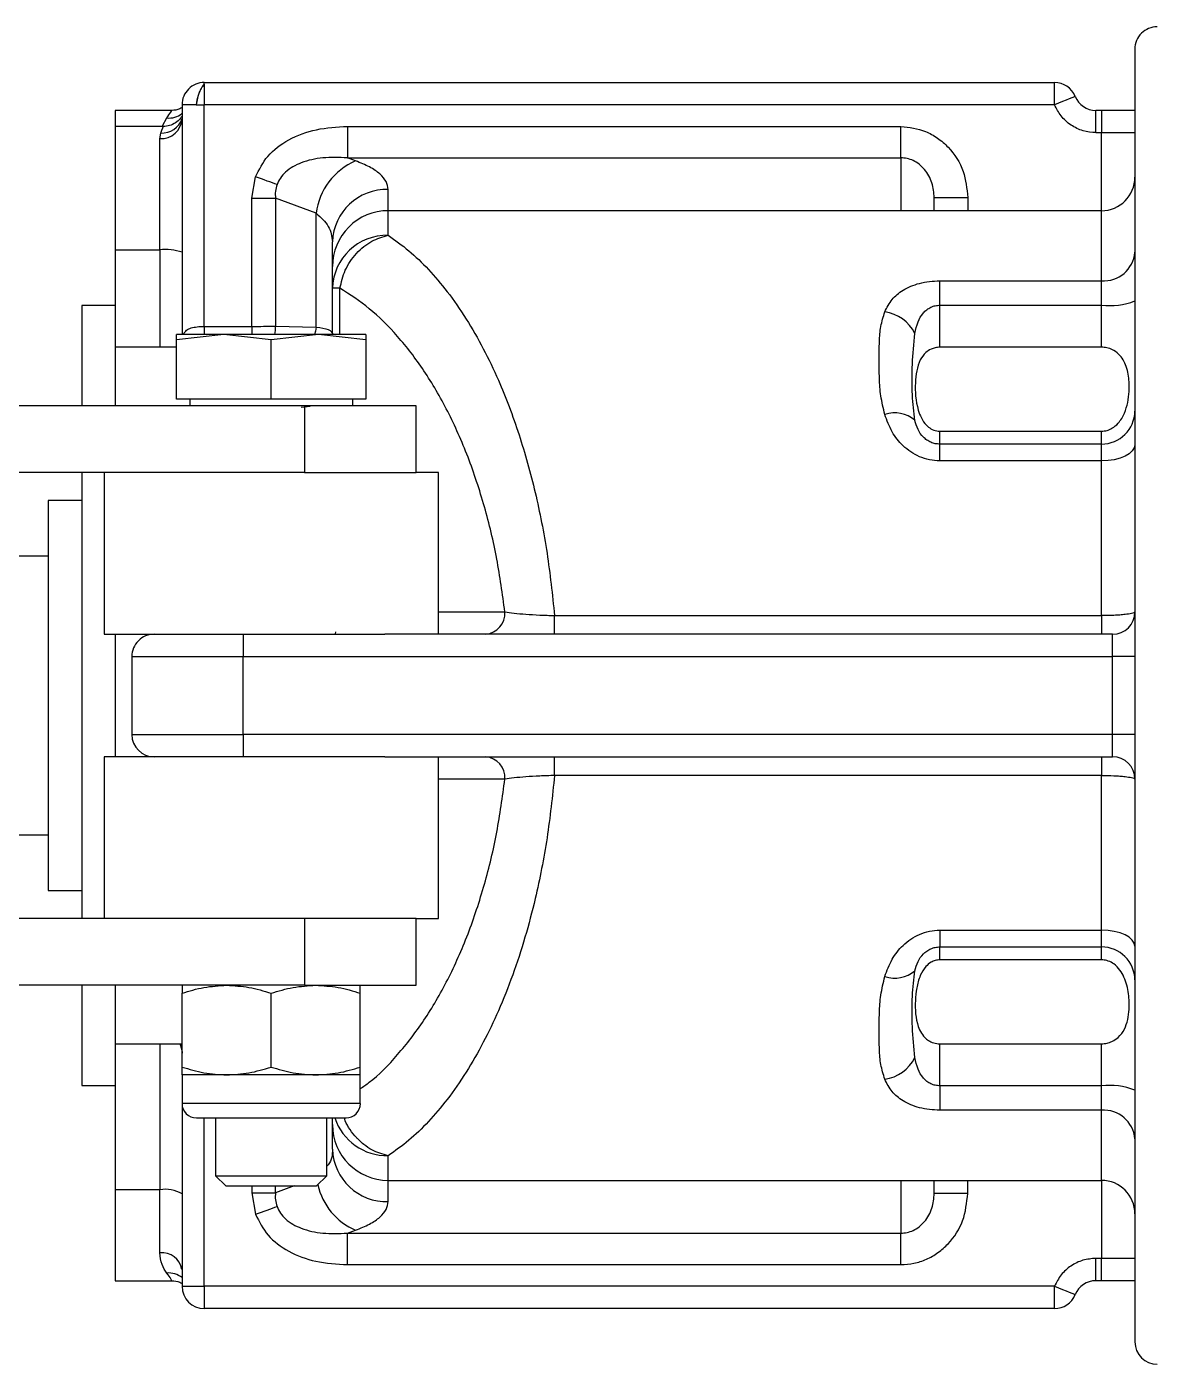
# Model space of a CAD drawing. Header units: centimetres. Extents: x 470464 to 524273, y 49611 to 59074.
# Drawn here: x 488057.96 to 488068.1, y 52966.56 to 52978.56 of the extents above; entities that cross this region are included whole.
import ezdxf

# ---------------------------------------------------------------- set-up
doc = ezdxf.new("R2010")
doc.units = ezdxf.units.CM
doc.header["$MEASUREMENT"] = 0
doc.layers.add('vinç', color=7, linetype='Continuous')

# ---------------------------------------------------------------- blocks, each defined once
blk = doc.blocks.new('ytrbnjytrbtrbrervrer')
at = {"color": 2, "linetype": 'Continuous', "lineweight": 25}
for p, q in [((429414.061, 71738.641), (429414.061, 71738.941)), ((429418.761, 71738.941), (429418.761, 71738.741)), ((429419.461, 71738.941), (429419.461, 71738.741)), ((429424.161, 71738.941), (429424.161, 71738.641)), ((429413.861, 71738.641), (429413.861, 71738.591)), ((429413.861, 71738.641), (429414.061, 71738.641)), ((429414.761, 71738.641), (429414.061, 71738.641)), ((429414.061, 71738.591), (429414.061, 71738.641)), ((429414.761, 71738.641), (429414.761, 71732.241)), ((429415.391, 71738.641), (429414.761, 71738.641)), ((429415.391, 71737.191), (429415.391, 71738.641)), ((429415.609, 71738.641), (429415.391, 71738.641)), ((429415.986, 71738.641), (429415.609, 71738.641)), ((429415.609, 71737.191), (429415.609, 71738.641)), ((429415.986, 71738.641), (429415.986, 71737.191)), ((429416.855, 71738.641), (429416.739, 71738.641)), ((429416.739, 71737.191), (429416.739, 71738.641)), ((429417.006, 71738.641), (429416.855, 71738.641)), ((429416.855, 71738.641), (429416.855, 71737.191)), ((429418.394, 71738.641), (429417.006, 71738.641)), ((429417.006, 71738.641), (429417.006, 71737.191)), ((429418.394, 71738.641), (429418.561, 71738.641)), ((429418.394, 71733.734), (429418.394, 71738.641)), ((429418.761, 71738.741), (429418.561, 71738.741)), ((429418.561, 71738.741), (429418.561, 71732.211)), ((429419.461, 71738.741), (429418.761, 71738.741)), ((429418.761, 71730.941), (429418.761, 71738.741)), ((429419.661, 71738.741), (429419.461, 71738.741)), ((429419.461, 71738.741), (429419.461, 71730.941)), ((429419.661, 71732.211), (429419.661, 71738.741)), ((429419.661, 71738.641), (429419.828, 71738.641)), ((429421.216, 71738.641), (429419.828, 71738.641)), ((429419.828, 71738.641), (429419.828, 71733.734)), ((429421.216, 71737.191), (429421.216, 71738.641)), ((429421.367, 71738.641), (429421.216, 71738.641)), ((429421.367, 71737.191), (429421.367, 71738.641)), ((429421.483, 71738.641), (429421.367, 71738.641)), ((429421.483, 71738.641), (429421.483, 71737.191)), ((429422.613, 71738.641), (429422.236, 71738.641)), ((429422.236, 71737.191), (429422.236, 71738.641)), ((429422.831, 71738.641), (429422.613, 71738.641)), ((429422.613, 71738.641), (429422.613, 71737.191)), ((429422.831, 71738.641), (429422.831, 71737.191)), ((429423.461, 71738.641), (429422.831, 71738.641)), ((429423.461, 71738.641), (429424.161, 71738.641)), ((429423.461, 71732.241), (429423.461, 71738.641)), ((429424.361, 71738.641), (429424.161, 71738.641)), ((429424.161, 71738.641), (429424.161, 71738.591)), ((429424.361, 71738.641), (429424.361, 71738.591)), ((429414.061, 71738.591), (429413.861, 71738.591)), ((429424.361, 71738.591), (429424.161, 71738.591)), ((429413.811, 71738.22), (429413.611, 71738.22)), ((429413.611, 71730.591), (429413.611, 71738.22)), ((429413.811, 71738.22), (429413.811, 71730.591)), ((429424.611, 71738.22), (429424.411, 71738.22)), ((429424.411, 71738.22), (429424.411, 71730.591)), ((429424.611, 71738.22), (429424.611, 71730.591)), ((429414.643, 71737.441), (429414.761, 71737.441)), ((429414.643, 71737.141), (429414.643, 71737.441)), ((429423.578, 71737.441), (429423.461, 71737.441)), ((429423.578, 71737.441), (429423.578, 71737.141)), ((429414.761, 71737.141), (429414.643, 71737.141)), ((429415.609, 71737.191), (429415.391, 71737.191)), ((429415.986, 71737.191), (429415.609, 71737.191)), ((429416.855, 71737.191), (429416.739, 71737.191)), ((429417.006, 71737.191), (429416.855, 71737.191)), ((429421.216, 71737.191), (429421.367, 71737.191)), ((429421.483, 71737.191), (429421.367, 71737.191)), ((429422.613, 71737.191), (429422.236, 71737.191)), ((429422.613, 71737.191), (429422.831, 71737.191)), ((429423.578, 71737.141), (429423.461, 71737.141)), ((429414.287, 71736.841), (429414.005, 71736.841)), ((429414.005, 71731.875), (429414.005, 71736.841)), ((429414.287, 71736.841), (429414.761, 71736.841)), ((429414.287, 71731.875), (429414.287, 71736.841)), ((429423.461, 71736.841), (429423.935, 71736.841)), ((429423.935, 71731.875), (429423.935, 71736.841)), ((429424.217, 71736.841), (429423.935, 71736.841)), ((429424.217, 71731.875), (429424.217, 71736.841)), ((429418.561, 71733.734), (429418.394, 71733.734)), ((429419.828, 71733.734), (429419.661, 71733.734)), ((429418.361, 71732.691), (429418.361, 71733.288)), ((429419.861, 71733.288), (429419.861, 71732.691)), ((429418.561, 71732.691), (429417.111, 71732.691)), ((429417.111, 71732.691), (429417.111, 71732.491)), ((429421.111, 71732.691), (429419.661, 71732.691)), ((429421.111, 71732.491), (429421.111, 71732.691)), ((429417.111, 71732.491), (429416.511, 71732.491)), ((429416.511, 71732.491), (429416.511, 71731.491)), ((429417.111, 71731.491), (429417.111, 71732.491)), ((429421.711, 71732.491), (429421.111, 71732.491)), ((429421.111, 71732.491), (429421.111, 71731.491)), ((429421.711, 71731.491), (429421.711, 71732.491)), ((429414.761, 71732.241), (429414.571, 71732.241)), ((429414.982, 71732.241), (429414.761, 71732.241)), ((429418.561, 71729.691), (429418.561, 71732.211)), ((429419.661, 71732.211), (429419.661, 71729.691)), ((429423.461, 71732.241), (429423.24, 71732.241)), ((429423.651, 71732.241), (429423.461, 71732.241)), ((429415.919, 71732.041), (429415.871, 71731.616)), ((429415.871, 71732.041), (429415.919, 71732.041)), ((429415.871, 71732.041), (429415.871, 71731.616)), ((429415.919, 71732.041), (429416.451, 71732.041)), ((429416.451, 71732.041), (429416.451, 71731.191)), ((429414.314, 71731.948), (429414.287, 71731.875)), ((429416.511, 71731.923), (429416.451, 71731.923)), ((429422.444, 71731.991), (429421.782, 71731.991)), ((429422.772, 71731.991), (429422.515, 71731.991)), ((429422.515, 71731.991), (429422.515, 71731.591)), ((429422.772, 71731.991), (429422.772, 71730.391)), ((429423.935, 71731.875), (429423.908, 71731.948)), ((429414.005, 71731.875), (429414.287, 71731.875)), ((429415.871, 71731.808), (429415.457, 71731.808)), ((429415.457, 71731.808), (429415.457, 71731.741)), ((429422.901, 71730.52), (429422.901, 71731.863)), ((429424.217, 71731.875), (429423.935, 71731.875)), ((429415.261, 71731.741), (429415.041, 71731.741)), ((429415.871, 71731.741), (429415.457, 71731.741)), ((429415.864, 71731.741), (429415.871, 71731.741)), ((429418.556, 71731.769), (429418.539, 71731.772)), ((429423.419, 71731.691), (429422.901, 71731.691)), ((429423.181, 71731.741), (429422.961, 71731.741)), ((429423.511, 71731.599), (429423.419, 71731.691)), ((429423.419, 71730.691), (429423.419, 71731.691)), ((429414.784, 71731.595), (429414.65, 71731.229)), ((429415.805, 71731.595), (429414.784, 71731.595)), ((429415.796, 71731.229), (429415.805, 71731.595)), ((429415.871, 71731.616), (429415.919, 71731.191)), ((429415.871, 71731.616), (429415.871, 71730.766)), ((429422.515, 71731.591), (429422.515, 71730.791)), ((429423.511, 71730.783), (429423.511, 71731.599)), ((429416.511, 71731.491), (429416.511, 71717.491)), ((429416.511, 71731.491), (429417.111, 71731.491)), ((429416.524, 71731.46), (429416.516, 71731.541)), ((429417.111, 71731.491), (429417.111, 71717.491)), ((429421.111, 71731.491), (429421.111, 71717.491)), ((429421.111, 71731.491), (429421.711, 71731.491)), ((429421.711, 71731.491), (429421.711, 71717.491)), ((429423.511, 71731.396), (429423.572, 71731.229)), ((429414.65, 71731.229), (429415.796, 71731.229)), ((429414.65, 71731.017), (429414.65, 71731.229)), ((429423.572, 71731.229), (429423.511, 71731.229)), ((429423.572, 71731.017), (429423.572, 71731.229)), ((429415.919, 71731.191), (429415.871, 71730.766)), ((429416.451, 71731.191), (429415.919, 71731.191)), ((429416.451, 71731.191), (429416.451, 71730.341)), ((429422.444, 71731.191), (429421.782, 71731.191)), ((429414.65, 71731.017), (429414.457, 71731.051)), ((429415.8, 71731.017), (429414.65, 71731.017)), ((429415.8, 71731.017), (429415.871, 71731.017)), ((429415.8, 71730.591), (429415.8, 71731.017)), ((429423.511, 71731.017), (429423.572, 71731.017)), ((429423.572, 71731.017), (429423.765, 71731.051)), ((429418.561, 71730.941), (429418.761, 71730.941)), ((429418.761, 71729.941), (429418.761, 71730.941)), ((429419.461, 71730.941), (429418.761, 71730.941)), ((429419.461, 71729.941), (429419.461, 71730.941)), ((429419.461, 71730.941), (429419.661, 71730.941)), ((429415.871, 71730.766), (429415.919, 71730.341)), ((429415.871, 71730.766), (429415.871, 71730.341)), ((429422.515, 71730.791), (429422.515, 71730.391)), ((429423.419, 71730.691), (429423.511, 71730.783)), ((429422.901, 71730.691), (429423.419, 71730.691)), ((429413.626, 71730.591), (429413.611, 71730.591)), ((429413.626, 71730.591), (429413.811, 71730.591)), ((429413.811, 71730.518), (429413.811, 71730.591)), ((429415.8, 71730.591), (429413.811, 71730.591)), ((429413.811, 71730.518), (429413.811, 71730.391)), ((429415.8, 71730.591), (429415.871, 71730.591)), ((429424.411, 71730.591), (429422.901, 71730.591)), ((429424.411, 71730.591), (429424.611, 71730.591)), ((429424.411, 71730.391), (429424.411, 71730.591)), ((429413.811, 71730.391), (429415.871, 71730.391)), ((429415.871, 71730.406), (429415.867, 71730.406)), ((429416.451, 71730.46), (429416.511, 71730.46)), ((429422.444, 71730.391), (429421.782, 71730.391)), ((429422.236, 71729.791), (429422.236, 71730.391)), ((429422.515, 71730.391), (429422.772, 71730.391)), ((429422.532, 71730.391), (429424.411, 71730.391)), ((429413.861, 71730.3), (429413.861, 71729.791)), ((429414.001, 71730.217), (429413.929, 71730.256)), ((429415.919, 71730.341), (429415.871, 71730.341)), ((429416.451, 71730.341), (429415.919, 71730.341)), ((429415.986, 71730.341), (429415.986, 71729.791)), ((429424.361, 71729.791), (429424.361, 71730.3)), ((429414.006, 71730.223), (429414.006, 71729.791)), ((429414.115, 71730.191), (429414.065, 71730.2)), ((429415.112, 71730.191), (429414.115, 71730.191)), ((429415.112, 71730.191), (429415.986, 71730.191)), ((429415.112, 71729.791), (429415.112, 71730.191)), ((429422.236, 71730.191), (429423.545, 71730.191)), ((429423.545, 71730.191), (429423.545, 71729.791)), ((429424.111, 71730.191), (429423.545, 71730.191)), ((429418.761, 71729.941), (429419.461, 71729.941)), ((429413.861, 71729.791), (429414.006, 71729.791)), ((429414.006, 71729.791), (429415.112, 71729.791)), ((429415.112, 71729.791), (429415.986, 71729.791)), ((429415.611, 71729.791), (429415.611, 71729.491)), ((429415.986, 71729.791), (429416.511, 71729.791)), ((429418.561, 71729.791), (429419.661, 71729.791)), ((429421.711, 71729.791), (429422.236, 71729.791)), ((429422.236, 71729.791), (429423.545, 71729.791)), ((429422.611, 71729.491), (429422.611, 71729.791)), ((429423.545, 71729.791), (429424.361, 71729.791)), ((429417.111, 71729.691), (429418.561, 71729.691)), ((429419.661, 71729.691), (429421.111, 71729.691)), ((429415.611, 71729.491), (429416.511, 71729.491)), ((429417.111, 71729.491), (429421.111, 71729.491)), ((429417.361, 71729.491), (429417.361, 71729.191)), ((429420.861, 71729.191), (429420.861, 71729.491)), ((429421.711, 71729.491), (429422.611, 71729.491)), ((429417.361, 71729.191), (429420.861, 71729.191)), ((429417.861, 71729.191), (429417.861, 71727.891)), ((429420.361, 71727.891), (429420.361, 71729.191))]:
    blk.add_line(p, q, dxfattribs=at)
at = {"color": 2, "linetype": 'Continuous', "lineweight": 25, "flags": 128}
for points in [[(429416.861, 71738.941), (429416.889, 71738.936), (429416.916, 71738.918), (429416.942, 71738.891), (429416.964, 71738.853), (429416.982, 71738.808), (429416.995, 71738.756), (429417.003, 71738.7), (429417.006, 71738.641)], [(429421.361, 71738.941), (429421.333, 71738.936), (429421.306, 71738.918), (429421.28, 71738.891), (429421.258, 71738.853), (429421.24, 71738.808), (429421.227, 71738.756), (429421.219, 71738.7), (429421.216, 71738.641)], [(429413.736, 71738.406), (429413.737, 71738.402), (429413.742, 71738.392), (429413.749, 71738.375), (429413.758, 71738.352), (429413.769, 71738.323), (429413.782, 71738.291), (429413.796, 71738.257), (429413.811, 71738.22)], [(429424.411, 71738.22), (429424.426, 71738.257), (429424.44, 71738.291), (429424.453, 71738.323), (429424.464, 71738.352), (429424.473, 71738.375), (429424.48, 71738.392), (429424.485, 71738.402), (429424.486, 71738.406)], [(429415.805, 71731.595), (429415.841, 71731.589), (429415.871, 71731.581)], [(429414.527, 71731.244), (429414.52, 71731.223), (429414.512, 71731.202), (429414.503, 71731.179), (429414.495, 71731.154), (429414.485, 71731.129), (429414.476, 71731.103), (429414.466, 71731.077), (429414.457, 71731.051)], [(429415.871, 71731.223), (429415.837, 71731.229), (429415.796, 71731.229)], [(429423.765, 71731.051), (429423.756, 71731.077), (429423.746, 71731.103), (429423.737, 71731.129), (429423.727, 71731.154), (429423.719, 71731.179), (429423.71, 71731.202), (429423.702, 71731.223), (429423.695, 71731.244)], [(429422.236, 71730.379), (429422.243, 71730.384), (429422.254, 71730.39)]]:
    blk.add_lwpolyline(points, dxfattribs=at)
at = {"color": 2, "linetype": 'Continuous', "lineweight": 25}
for centre, radius, start, end in [((429413.311, 71739.141), 0.2, 180, 270), ((429424.911, 71739.141), 0.2, 270, 0), ((429414.461, 71738.641), 0.3, 0, 90), ((429415.11, 71738.661), 0.281, 355.889, 85.1907), ((429414.988, 71738.715), 0.625, 353.2193, 21.218), ((429416.557, 71738.643), 0.298, 359.6039, 89.5974), ((429418.361, 71738.741), 0.2, 0, 90), ((429419.861, 71738.741), 0.2, 90, 180), ((429421.665, 71738.643), 0.298, 90.4025, 180.3962), ((429423.234, 71738.715), 0.625, 158.7819, 186.7808), ((429423.112, 71738.661), 0.281, 94.8092, 184.1111), ((429423.761, 71738.641), 0.3, 90, 180), ((429413.661, 71738.591), 0.2, 292.0243, 0), ((429424.561, 71738.591), 0.2, 180, 247.9757), ((429413.811, 71738.22), 0.2, 112.0243, 180), ((429424.411, 71738.22), 0.2, 0, 67.9757), ((429416.025, 71736.646), 0.36, 116.8445, 171.8117), ((429416.851, 71736.787), 0.276, 139.3041, 198.9639), ((429421.371, 71736.787), 0.276, 341.0361, 40.6961), ((429422.197, 71736.646), 0.36, 8.1884, 63.1554), ((429418.373, 71733.101), 0.188, 4.4014, 93.8117), ((429419.848, 71733.101), 0.188, 86.1886, 175.5981), ((429415.056, 71732.227), 0.486, 178.2746, 268.1638), ((429415.261, 71732.241), 0.5, 180, 270), ((429415.47, 71732.229), 0.488, 178.5435, 268.4657), ((429422.745, 71732.231), 0.494, 288.3445, 1.1411), ((429422.961, 71732.241), 0.5, 270, 0), ((429423.166, 71732.227), 0.486, 271.8361, 1.7255), ((429414.863, 71732.189), 0.6, 203.6941, 262.3839), ((429422.772, 71731.863), 0.129, 0, 90), ((429423.368, 71732.183), 0.589, 283.0405, 336.5422), ((429413.811, 71730.591), 0.2, 180, 270), ((429413.72, 71730.678), 0.128, 222.9306, 238.5628), ((429413.859, 71730.933), 0.418, 240.4172, 263.3488), ((429422.772, 71730.52), 0.129, 270, 0), ((429424.411, 71730.591), 0.2, 270, 0), ((429413.745, 71730.274), 0.185, 354.3054, 38.5603), ((429413.873, 71730.21), 0.192, 357.1834, 71.3463), ((429413.925, 71730.202), 0.19, 356.8952, 86.5167), ((429415.598, 71730.241), 0.488, 162.0204, 185.8165), ((429422.316, 71730.212), 0.18, 89.9072, 116.3303), ((429423.844, 71730.24), 0.303, 149.9115, 189.185), ((429424.29, 71730.213), 0.18, 99.2989, 186.9614), ((429424.477, 71730.274), 0.185, 140.7307, 185.7075), ((429418.761, 71730.141), 0.2, 180, 270), ((429419.461, 71730.141), 0.2, 270, 0)]:
    blk.add_arc(centre, radius, start, end, dxfattribs=at)
for points, knots in [([(429413.311, 71738.941), (429413.316, 71738.941), (429413.325, 71738.941), (429413.402, 71738.941), (429413.528, 71738.941), (429413.712, 71738.941), (429413.952, 71738.941), (429414.25, 71738.941), (429414.601, 71738.941), (429415.002, 71738.941), (429415.448, 71738.941), (429415.929, 71738.941), (429416.438, 71738.941), (429417.022, 71738.941), (429417.679, 71738.941), (429418.396, 71738.941), (429419.052, 71738.941), (429419.642, 71738.941), (429420.178, 71738.941), (429420.716, 71738.941), (429421.257, 71738.941), (429421.784, 71738.941), (429422.293, 71738.941), (429422.774, 71738.941), (429423.22, 71738.941), (429423.621, 71738.941), (429423.972, 71738.941), (429424.27, 71738.941), (429424.536, 71738.941), (429424.747, 71738.941), (429424.886, 71738.941), (429424.903, 71738.941), (429424.911, 71738.941)], [0, 0, 0, 0, 0.029125, 0.058252, 0.089126, 0.120002, 0.152162, 0.184326, 0.217084, 0.250017, 0.282951, 0.315709, 0.347869, 0.380032, 0.421171, 0.461186, 0.5, 0.529125, 0.558252, 0.589126, 0.620002, 0.652162, 0.684326, 0.717084, 0.750017, 0.782951, 0.815709, 0.847869, 0.880032, 0.92117, 0.961187, 1, 1, 1, 1]), ([(429413.861, 71738.941), (429413.861, 71738.933), (429413.861, 71738.898), (429413.861, 71738.8), (429413.861, 71738.704), (429413.861, 71738.641)], [0, 0, 0, 0, 0.1055326, 0.4185387, 1, 1, 1, 1]), ([(429416.739, 71738.641), (429416.738, 71738.658), (429416.735, 71738.692), (429416.711, 71738.745), (429416.66, 71738.804), (429416.546, 71738.869), (429416.399, 71738.893), (429416.243, 71738.888), (429416.134, 71738.86), (429416.058, 71738.81), (429416.017, 71738.761), (429415.994, 71738.706), (429415.987, 71738.666), (429415.986, 71738.645), (429415.986, 71738.641)], [0, 0, 0, 0, 0.040113, 0.080064, 0.142292, 0.243978, 0.450486, 0.604699, 0.763653, 0.833578, 0.903949, 0.950365, 0.990499, 1, 1, 1, 1]), ([(429418.361, 71738.941), (429418.364, 71738.939), (429418.369, 71738.936), (429418.377, 71738.908), (429418.383, 71738.864), (429418.389, 71738.808), (429418.393, 71738.738), (429418.393, 71738.68), (429418.394, 71738.641)], [0, 0, 0, 0, 0.159108, 0.295364, 0.498532, 0.63006, 0.757659, 1, 1, 1, 1]), ([(429419.828, 71738.641), (429419.828, 71738.68), (429419.829, 71738.738), (429419.833, 71738.808), (429419.839, 71738.864), (429419.845, 71738.908), (429419.853, 71738.936), (429419.858, 71738.939), (429419.861, 71738.941)], [0, 0, 0, 0, 0.242341, 0.369939, 0.501467, 0.70463, 0.840886, 1, 1, 1, 1]), ([(429422.236, 71738.641), (429422.234, 71738.658), (429422.232, 71738.692), (429422.213, 71738.745), (429422.173, 71738.804), (429422.079, 71738.869), (429421.944, 71738.893), (429421.786, 71738.888), (429421.663, 71738.86), (429421.573, 71738.81), (429421.522, 71738.761), (429421.492, 71738.706), (429421.483, 71738.666), (429421.483, 71738.645), (429421.483, 71738.641)], [0, 0, 0, 0, 0.0401129, 0.0800634, 0.1422929, 0.2439787, 0.4504863, 0.604699, 0.7636539, 0.8335782, 0.903949, 0.950365, 0.9904991, 1, 1, 1, 1]), ([(429424.361, 71738.941), (429424.361, 71738.933), (429424.361, 71738.898), (429424.361, 71738.8), (429424.361, 71738.704), (429424.361, 71738.641)], [0, 0, 0, 0, 0.1055326, 0.4185387, 1, 1, 1, 1]), ([(429414.061, 71738.591), (429414.058, 71738.553), (429414.051, 71738.473), (429413.997, 71738.365), (429413.916, 71738.274), (429413.846, 71738.238), (429413.811, 71738.22)], [0, 0, 0, 0, 0.244421, 0.500001, 0.755581, 1, 1, 1, 1]), ([(429424.161, 71738.591), (429424.164, 71738.552), (429424.171, 71738.473), (429424.225, 71738.365), (429424.305, 71738.274), (429424.376, 71738.238), (429424.411, 71738.22)], [0, 0, 0, 0, 0.249716, 0.5002, 0.750105, 1, 1, 1, 1]), ([(429414.005, 71736.841), (429414.014, 71736.917), (429414.027, 71737.034), (429414.107, 71737.173), (429414.217, 71737.301), (429414.398, 71737.416), (429414.564, 71737.433), (429414.643, 71737.441)], [0, 0, 0, 0, 0.232799, 0.35957, 0.49057, 0.753343, 1, 1, 1, 1]), ([(429424.217, 71736.841), (429424.215, 71736.881), (429424.21, 71736.959), (429424.172, 71737.073), (429424.112, 71737.177), (429424.005, 71737.299), (429423.827, 71737.415), (429423.662, 71737.432), (429423.578, 71737.441)], [0, 0, 0, 0, 0.12144, 0.243465, 0.366598, 0.491146, 0.743517, 1, 1, 1, 1]), ([(429414.643, 71737.141), (429414.599, 71737.137), (429414.509, 71737.129), (429414.407, 71737.072), (429414.344, 71737.008), (429414.311, 71736.954), (429414.291, 71736.898), (429414.288, 71736.86), (429414.287, 71736.841)], [0, 0, 0, 0, 0.262414, 0.532863, 0.663433, 0.783156, 0.893177, 1, 1, 1, 1]), ([(429415.669, 71736.697), (429415.63, 71736.716), (429415.558, 71736.752), (429415.469, 71736.856), (429415.417, 71736.978), (429415.394, 71737.097), (429415.392, 71737.16), (429415.391, 71737.191)], [0, 0, 0, 0, 0.2649347, 0.4989209, 0.7484441, 0.8738023, 1, 1, 1, 1]), ([(429415.862, 71736.967), (429415.827, 71736.974), (429415.763, 71736.989), (429415.691, 71737.029), (429415.649, 71737.072), (429415.626, 71737.109), (429415.612, 71737.149), (429415.61, 71737.177), (429415.609, 71737.191)], [0, 0, 0, 0, 0.311461, 0.576239, 0.693086, 0.80137, 0.902348, 1, 1, 1, 1]), ([(429415.986, 71737.191), (429415.987, 71737.177), (429415.989, 71737.149), (429416.005, 71737.104), (429416.04, 71737.053), (429416.106, 71737.007), (429416.198, 71736.98), (429416.345, 71736.966), (429416.491, 71736.974), (429416.621, 71737.022), (429416.679, 71737.061), (429416.719, 71737.109), (429416.737, 71737.153), (429416.739, 71737.182), (429416.739, 71737.191)], [0, 0, 0, 0, 0.034408, 0.068671, 0.123346, 0.215135, 0.336198, 0.4606, 0.730913, 0.807594, 0.884681, 0.930345, 0.976454, 1, 1, 1, 1]), ([(429417.006, 71737.191), (429417.004, 71737.16), (429417, 71737.097), (429416.961, 71736.978), (429416.878, 71736.856), (429416.742, 71736.752), (429416.643, 71736.716), (429416.59, 71736.697)], [0, 0, 0, 0, 0.124995, 0.2505108, 0.4999564, 0.7344296, 1, 1, 1, 1]), ([(429416.855, 71737.191), (429416.855, 71737.177), (429416.853, 71737.149), (429416.839, 71737.109), (429416.819, 71737.073), (429416.782, 71737.029), (429416.721, 71736.989), (429416.67, 71736.974), (429416.642, 71736.967)], [0, 0, 0, 0, 0.09725, 0.197801, 0.305983, 0.422728, 0.687921, 1, 1, 1, 1]), ([(429421.632, 71736.697), (429421.579, 71736.716), (429421.481, 71736.752), (429421.345, 71736.856), (429421.261, 71736.978), (429421.222, 71737.097), (429421.218, 71737.16), (429421.216, 71737.191)], [0, 0, 0, 0, 0.264936, 0.498921, 0.748445, 0.873802, 1, 1, 1, 1]), ([(429421.58, 71736.967), (429421.552, 71736.974), (429421.501, 71736.989), (429421.44, 71737.029), (429421.403, 71737.072), (429421.383, 71737.109), (429421.369, 71737.149), (429421.367, 71737.177), (429421.367, 71737.191)], [0, 0, 0, 0, 0.311459, 0.57624, 0.693086, 0.80137, 0.902347, 1, 1, 1, 1]), ([(429421.483, 71737.191), (429421.484, 71737.177), (429421.486, 71737.149), (429421.507, 71737.104), (429421.551, 71737.053), (429421.631, 71737.007), (429421.736, 71736.98), (429421.892, 71736.966), (429422.03, 71736.974), (429422.14, 71737.022), (429422.188, 71737.061), (429422.22, 71737.109), (429422.234, 71737.153), (429422.235, 71737.182), (429422.236, 71737.191)], [0, 0, 0, 0, 0.034408, 0.06867, 0.123346, 0.215136, 0.336198, 0.4606, 0.730913, 0.807594, 0.884681, 0.930345, 0.976454, 1, 1, 1, 1]), ([(429422.613, 71737.191), (429422.612, 71737.177), (429422.61, 71737.149), (429422.596, 71737.109), (429422.573, 71737.073), (429422.531, 71737.029), (429422.459, 71736.989), (429422.395, 71736.974), (429422.36, 71736.967)], [0, 0, 0, 0, 0.09725, 0.1978, 0.305983, 0.422727, 0.68792, 1, 1, 1, 1]), ([(429422.831, 71737.191), (429422.83, 71737.16), (429422.828, 71737.097), (429422.805, 71736.978), (429422.753, 71736.856), (429422.664, 71736.752), (429422.592, 71736.716), (429422.553, 71736.697)], [0, 0, 0, 0, 0.124995, 0.250511, 0.499957, 0.734427, 1, 1, 1, 1]), ([(429423.935, 71736.841), (429423.934, 71736.86), (429423.931, 71736.898), (429423.911, 71736.954), (429423.878, 71737.008), (429423.815, 71737.072), (429423.713, 71737.129), (429423.623, 71737.137), (429423.578, 71737.141)], [0, 0, 0, 0, 0.106812, 0.216843, 0.33655, 0.467138, 0.737586, 1, 1, 1, 1]), ([(429416.642, 71736.967), (429416.567, 71736.958), (429416.411, 71736.94), (429416.149, 71736.94), (429415.955, 71736.958), (429415.862, 71736.967)], [0, 0, 0, 0, 0.322551, 0.67696, 1, 1, 1, 1]), ([(429422.36, 71736.967), (429422.267, 71736.958), (429422.073, 71736.94), (429421.811, 71736.94), (429421.655, 71736.958), (429421.58, 71736.967)], [0, 0, 0, 0, 0.3225524, 0.6769599, 1, 1, 1, 1]), ([(429416.59, 71736.697), (429416.534, 71736.684), (429416.424, 71736.657), (429416.258, 71736.648), (429416.095, 71736.644), (429415.94, 71736.648), (429415.797, 71736.657), (429415.712, 71736.684), (429415.669, 71736.697)], [0, 0, 0, 0, 0.1643238, 0.3231145, 0.5004813, 0.6775013, 0.8356701, 1, 1, 1, 1]), ([(429422.553, 71736.697), (429422.51, 71736.684), (429422.425, 71736.657), (429422.281, 71736.648), (429422.126, 71736.644), (429421.964, 71736.648), (429421.798, 71736.657), (429421.688, 71736.684), (429421.632, 71736.697)], [0, 0, 0, 0, 0.164324, 0.323114, 0.500482, 0.677501, 0.83567, 1, 1, 1, 1]), ([(429414.982, 71732.241), (429415.026, 71732.303), (429415.113, 71732.426), (429415.284, 71732.603), (429415.487, 71732.776), (429415.724, 71732.941), (429415.991, 71733.094), (429416.33, 71733.257), (429416.755, 71733.418), (429417.279, 71733.564), (429417.825, 71733.673), (429418.206, 71733.714), (429418.394, 71733.734)], [0, 0, 0, 0, 0.08624, 0.171183, 0.255863, 0.345919, 0.432066, 0.514368, 0.642368, 0.764784, 0.883751, 1, 1, 1, 1]), ([(429418.361, 71733.288), (429418.365, 71733.314), (429418.372, 71733.365), (429418.382, 71733.474), (429418.389, 71733.599), (429418.392, 71733.689), (429418.394, 71733.734)], [0, 0, 0, 0, 0.252137, 0.503026, 0.752386, 1, 1, 1, 1]), ([(429419.828, 71733.734), (429419.83, 71733.689), (429419.833, 71733.599), (429419.84, 71733.474), (429419.85, 71733.365), (429419.857, 71733.314), (429419.861, 71733.288)], [0, 0, 0, 0, 0.247614, 0.496974, 0.747863, 1, 1, 1, 1]), ([(429419.828, 71733.734), (429420.016, 71733.714), (429420.397, 71733.673), (429420.88, 71733.577), (429421.287, 71733.47), (429421.625, 71733.359), (429421.94, 71733.234), (429422.231, 71733.094), (429422.498, 71732.941), (429422.735, 71732.776), (429422.938, 71732.603), (429423.109, 71732.426), (429423.196, 71732.303), (429423.24, 71732.241)], [0, 0, 0, 0, 0.116233, 0.235188, 0.316224, 0.399689, 0.485694, 0.567984, 0.65412, 0.744168, 0.828836, 0.913769, 1, 1, 1, 1]), ([(429418.361, 71733.288), (429418.201, 71733.266), (429417.875, 71733.222), (429417.408, 71733.108), (429416.962, 71732.961), (429416.552, 71732.778), (429416.187, 71732.565), (429415.88, 71732.328), (429415.629, 71732.075), (429415.514, 71731.897), (429415.457, 71731.808)], [0, 0, 0, 0, 0.114356, 0.233224, 0.356217, 0.482663, 0.611583, 0.741735, 0.871699, 1, 1, 1, 1]), ([(429422.637, 71731.991), (429422.619, 71732.018), (429422.541, 71732.134), (429422.34, 71732.328), (429422.035, 71732.565), (429421.67, 71732.778), (429421.26, 71732.961), (429420.814, 71733.108), (429420.347, 71733.222), (429420.021, 71733.266), (429419.861, 71733.288)], [0, 0, 0, 0, 0.042889, 0.185587, 0.328491, 0.470044, 0.608879, 0.743924, 0.874439, 1, 1, 1, 1]), ([(429414.571, 71732.241), (429414.547, 71732.238), (429414.5, 71732.23), (429414.431, 71732.171), (429414.367, 71732.08), (429414.332, 71731.992), (429414.314, 71731.948)], [0, 0, 0, 0, 0.252546, 0.503968, 0.753328, 1, 1, 1, 1]), ([(429415.457, 71731.808), (429415.402, 71731.821), (429415.289, 71731.847), (429415.139, 71731.951), (429415.025, 71732.088), (429414.996, 71732.191), (429414.982, 71732.241)], [0, 0, 0, 0, 0.24204, 0.500001, 0.757963, 1, 1, 1, 1]), ([(429423.24, 71732.241), (429423.226, 71732.191), (429423.205, 71732.115), (429423.146, 71732.029), (429423.109, 71731.987), (429423.087, 71731.966), (429423.036, 71731.919), (429422.975, 71731.87), (429422.909, 71731.851), (429422.901, 71731.849)], [0, 0, 0, 0, 0.303691, 0.464846, 0.574422, 0.608545, 0.62887, 0.95254, 1, 1, 1, 1]), ([(429423.908, 71731.948), (429423.89, 71731.992), (429423.855, 71732.08), (429423.791, 71732.171), (429423.722, 71732.23), (429423.675, 71732.238), (429423.651, 71732.241)], [0, 0, 0, 0, 0.246672, 0.496032, 0.747454, 1, 1, 1, 1]), ([(429421.711, 71731.591), (429421.715, 71731.658), (429421.722, 71731.794), (429421.762, 71731.925), (429421.782, 71731.991)], [0, 0, 0, 0, 0.494511, 1, 1, 1, 1]), ([(429421.782, 71731.991), (429421.762, 71731.991), (429421.722, 71731.991), (429421.715, 71731.991), (429421.711, 71731.991)], [0, 0, 0, 0, 0.495457, 1, 1, 1, 1]), ([(429422.515, 71731.591), (429422.511, 71731.658), (429422.504, 71731.794), (429422.464, 71731.925), (429422.444, 71731.991)], [0, 0, 0, 0, 0.494511, 1, 1, 1, 1]), ([(429422.515, 71731.991), (429422.511, 71731.991), (429422.504, 71731.991), (429422.464, 71731.991), (429422.444, 71731.991)], [0, 0, 0, 0, 0.494511, 1, 1, 1, 1]), ([(429414.457, 71731.051), (429414.392, 71731.083), (429414.256, 71731.152), (429414.112, 71731.351), (429414.02, 71731.599), (429414.01, 71731.781), (429414.005, 71731.875)], [0, 0, 0, 0, 0.214635, 0.453662, 0.71894, 1, 1, 1, 1]), ([(429414.287, 71731.875), (429414.284, 71731.801), (429414.279, 71731.662), (429414.319, 71731.469), (429414.39, 71731.34), (429414.465, 71731.272), (429414.507, 71731.253), (429414.527, 71731.244)], [0, 0, 0, 0, 0.310052, 0.585866, 0.812457, 0.908715, 1, 1, 1, 1]), ([(429423.695, 71731.244), (429423.715, 71731.253), (429423.757, 71731.272), (429423.832, 71731.34), (429423.903, 71731.469), (429423.943, 71731.662), (429423.938, 71731.801), (429423.935, 71731.875)], [0, 0, 0, 0, 0.091279, 0.187543, 0.414134, 0.689948, 1, 1, 1, 1]), ([(429423.765, 71731.051), (429423.831, 71731.084), (429423.967, 71731.153), (429424.11, 71731.351), (429424.201, 71731.597), (429424.212, 71731.779), (429424.217, 71731.875)], [0, 0, 0, 0, 0.218769, 0.453654, 0.713855, 1, 1, 1, 1]), ([(429414.784, 71731.595), (429414.822, 71731.637), (429414.9, 71731.723), (429414.993, 71731.735), (429415.041, 71731.741)], [0, 0, 0, 0, 0.487528, 1, 1, 1, 1]), ([(429415.457, 71731.741), (429415.4, 71731.741), (429415.286, 71731.741), (429415.269, 71731.741), (429415.261, 71731.741)], [0, 0, 0, 0, 0.4999992, 1, 1, 1, 1]), ([(429415.805, 71731.595), (429415.811, 71731.637), (429415.824, 71731.721), (429415.851, 71731.735), (429415.864, 71731.741)], [0, 0, 0, 0, 0.500029, 1, 1, 1, 1]), ([(429422.961, 71731.741), (429422.96, 71731.741), (429422.958, 71731.741), (429422.905, 71731.741), (429422.901, 71731.741)], [0, 0, 0, 0, 0.9319319, 1, 1, 1, 1]), ([(429423.181, 71731.741), (429423.23, 71731.74), (429423.284, 71731.739), (429423.329, 71731.695), (429423.333, 71731.691)], [0, 0, 0, 0, 0.905144, 1, 1, 1, 1]), ([(429421.782, 71731.191), (429421.762, 71731.256), (429421.722, 71731.387), (429421.715, 71731.523), (429421.711, 71731.591)], [0, 0, 0, 0, 0.4954567, 1, 1, 1, 1]), ([(429422.444, 71731.191), (429422.463, 71731.256), (429422.504, 71731.387), (429422.511, 71731.523), (429422.515, 71731.591)], [0, 0, 0, 0, 0.495457, 1, 1, 1, 1]), ([(429414.527, 71731.244), (429414.547, 71731.238), (429414.587, 71731.226), (429414.629, 71731.228), (429414.65, 71731.229)], [0, 0, 0, 0, 0.488639, 1, 1, 1, 1]), ([(429415.8, 71731.017), (429415.799, 71731.053), (429415.799, 71731.11), (429415.797, 71731.181), (429415.796, 71731.213), (429415.796, 71731.229)], [0, 0, 0, 0, 0.4593346, 0.71975, 1, 1, 1, 1]), ([(429423.572, 71731.229), (429423.593, 71731.228), (429423.635, 71731.226), (429423.675, 71731.238), (429423.695, 71731.244)], [0, 0, 0, 0, 0.51136, 1, 1, 1, 1]), ([(429421.711, 71730.791), (429421.715, 71730.858), (429421.722, 71730.994), (429421.762, 71731.125), (429421.782, 71731.191)], [0, 0, 0, 0, 0.494515, 1, 1, 1, 1]), ([(429422.515, 71730.791), (429422.511, 71730.858), (429422.504, 71730.994), (429422.464, 71731.125), (429422.444, 71731.191)], [0, 0, 0, 0, 0.494515, 1, 1, 1, 1]), ([(429421.782, 71730.391), (429421.762, 71730.456), (429421.722, 71730.587), (429421.715, 71730.723), (429421.711, 71730.791)], [0, 0, 0, 0, 0.495458, 1, 1, 1, 1]), ([(429422.444, 71730.391), (429422.463, 71730.456), (429422.504, 71730.587), (429422.511, 71730.723), (429422.515, 71730.791)], [0, 0, 0, 0, 0.495458, 1, 1, 1, 1]), ([(429413.626, 71730.591), (429413.634, 71730.584), (429413.643, 71730.576), (429413.658, 71730.566), (429413.672, 71730.558), (429413.702, 71730.544), (429413.751, 71730.528), (429413.791, 71730.521), (429413.811, 71730.518)], [0, 0, 0, 0, 0.244053, 0.251376, 0.315776, 0.500306, 0.750152, 1, 1, 1, 1]), ([(429415.867, 71730.406), (429415.855, 71730.413), (429415.832, 71730.429), (429415.812, 71730.471), (429415.801, 71730.527), (429415.8, 71730.569), (429415.8, 71730.591)], [0, 0, 0, 0, 0.249481, 0.499034, 0.735888, 1, 1, 1, 1]), ([(429413.836, 71730.391), (429413.84, 71730.385), (429413.858, 71730.358), (429413.86, 71730.325), (429413.861, 71730.3)], [0, 0, 0, 0, 0.251218, 1, 1, 1, 1]), ([(429413.909, 71730.391), (429413.917, 71730.387), (429413.943, 71730.373), (429413.974, 71730.334), (429414.001, 71730.281), (429414.004, 71730.242), (429414.006, 71730.223)], [0, 0, 0, 0, 0.132059, 0.42568, 0.719121, 1, 1, 1, 1]), ([(429421.711, 71730.391), (429421.715, 71730.391), (429421.722, 71730.391), (429421.762, 71730.391), (429421.782, 71730.391)], [0, 0, 0, 0, 0.494511, 1, 1, 1, 1]), ([(429422.236, 71730.374), (429422.237, 71730.374), (429422.246, 71730.379), (429422.276, 71730.39), (429422.305, 71730.391), (429422.321, 71730.391)], [0, 0, 0, 0, 0.082593, 0.526992, 1, 1, 1, 1]), ([(429422.515, 71730.391), (429422.511, 71730.391), (429422.504, 71730.391), (429422.464, 71730.391), (429422.444, 71730.391)], [0, 0, 0, 0, 0.494511, 1, 1, 1, 1]), ([(429424.361, 71730.3), (429424.362, 71730.325), (429424.364, 71730.358), (429424.382, 71730.385), (429424.386, 71730.391)], [0, 0, 0, 0, 0.748786, 1, 1, 1, 1]), ([(429413.929, 71730.256), (429413.911, 71730.268), (429413.874, 71730.294), (429413.855, 71730.303), (429413.861, 71730.3), (429413.861, 71730.3)], [0, 0, 0, 0, 0.498967, 0.999432, 1, 1, 1, 1]), ([(429424.293, 71730.256), (429424.27, 71730.239), (429424.223, 71730.206), (429424.148, 71730.196), (429424.111, 71730.191)], [0, 0, 0, 0, 0.498799, 1, 1, 1, 1]), ([(429424.361, 71730.3), (429424.358, 71730.298), (429424.352, 71730.296), (429424.312, 71730.269), (429424.293, 71730.256)], [0, 0, 0, 0, 0.499029, 1, 1, 1, 1]), ([(429414.065, 71730.2), (429414.028, 71730.214), (429413.99, 71730.229), (429414.008, 71730.222), (429414.008, 71730.222)], [0, 0, 0, 0, 0.949665, 1, 1, 1, 1])]:
    blk.add_open_spline(points, degree=3, knots=knots, dxfattribs=at)
blk = doc.blocks.new('teyrujehkutk5rjykturjset')
at = {"layer": 'vinç', "color": 2}
blk.add_blockref('ytrbnjytrbtrbrervrer', (-15647.027, 3979.597), dxfattribs=at)
blk = doc.blocks.new('rtrtjhrkıtyurjtyrkurjt')
at = {"layer": 'vinç', "color": 2}
blk.add_blockref('teyrujehkutk5rjykturjset', (3449.374, -3989.374), dxfattribs=at)

msp = doc.modelspace()

# ---------------------------------------------------------------- block references
at = {"layer": 'vinç', "color": 2, "rotation": 270}
msp.add_blockref('rtrtjhrkıtyurjtyrkurjt', (416338.736, 470194.022), dxfattribs=at)

doc.saveas('drawing.dxf')
